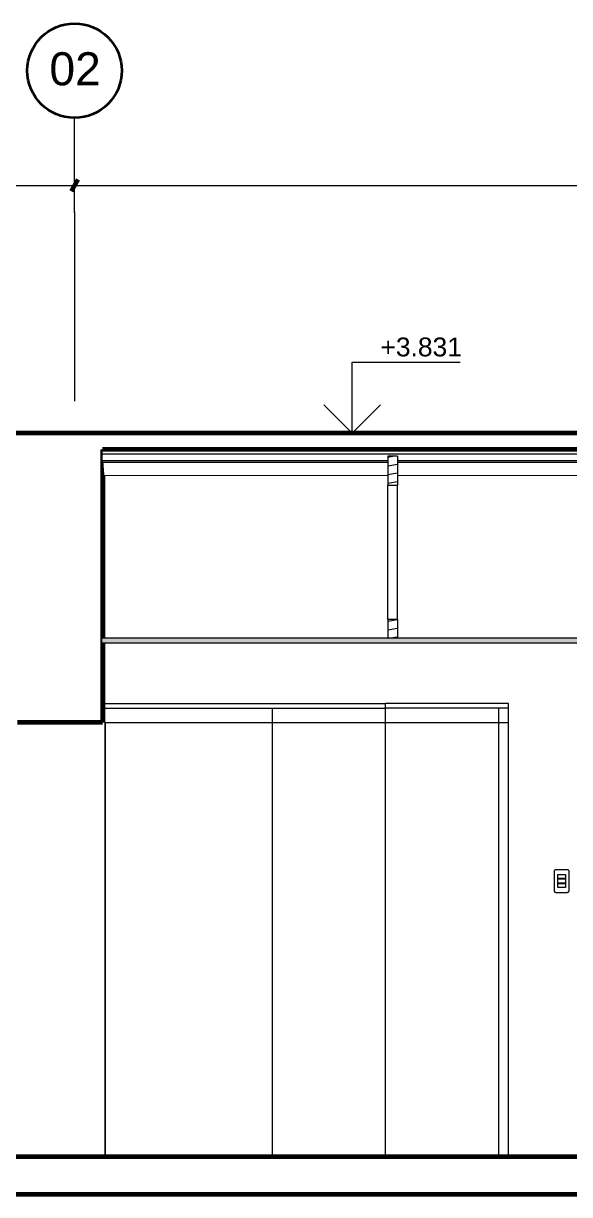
# Model space of a CAD drawing. Header units: metres. Extents: x 48 to 635, y -15 to 39.
# Drawn here: x 520.64 to 523.53, y -14.8 to -8.6 of the extents above; entities that cross this region are included whole.
import ezdxf

# ---------------------------------------------------------------- set-up
doc = ezdxf.new("R2010")
doc.units = ezdxf.units.M
doc.header["$MEASUREMENT"] = 0
doc.linetypes.add('Wipeout_Contour', pattern=[1, 0, -1])
for name, color, linetype in [('Dimensioning - General', 7, 'Continuous'), ('Interior - Furniture', 7, 'Continuous'), ('Shell - Roof', 7, 'Continuous'), ('Site & Landscape - Terrain', 7, 'Continuous'), ('Structural - Bearing', 7, 'Continuous'), ('Structural - Grid', 7, 'Continuous')]:
    doc.layers.add(name, color=color, linetype=linetype)
doc.styles.add('GENERATED_STYLE_1', font='')
doc.styles.get('GENERATED_STYLE_1').set_extended_font_data('Arial')
doc.dimstyles.new('GENERATED_STYLE__7', dxfattribs={"dimtxt": 0.1, "dimasz": 0.0475, "dimexe": 0.18, "dimexo": 0.0625, "dimgap": 0.09, "dimtad": 3, "dimtih": 1, "dimtoh": 1, "dimzin": 0, "dimdsep": 46, "dimtxsty": 'GENERATED_STYLE_1', "dimblk": 'ARROWHEAD_2', "dimblk1": 'ARROWHEAD_2', "dimblk2": 'ARROWHEAD_2', "dimcen": 0.09, "dimclrd": 256, "dimclre": 256, "dimclrt": 5, "dimazin": 0, "dimtfac": 1, "dimtdec": 4, "dimtmove": 0, "dimatfit": 3, "dimfxl": 1, "dimtolj": 1, "dimtzin": 0, "dimarcsym": 0})
pattern_1 = [(10, (535.77004, -14.601266), (-0.00781417, 0.04431635), [])]

# ---------------------------------------------------------------- blocks, each defined once
blk = doc.blocks.new('*D138', base_point=(535.77, -14.6013))
at = {"layer": 'Dimensioning - General', "color": 151, "linetype": 'Continuous', "lineweight": 20, "true_color": 0x80c2ff}
for p, q in [((518.0227, -9.5054), (518.0227, -9.4116)), ((520.91, -9.5054), (520.91, -9.4116)), ((518.0227, -9.4585), (520.91, -9.4585))]:
    blk.add_line(p, q, dxfattribs=at)
at = {"layer": 'Dimensioning - General', "color": 7, "linetype": 'Continuous', "lineweight": 60}
for p, q in [((518.0407, -9.4273), (518.0046, -9.4898)), ((520.928, -9.4273), (520.8919, -9.4898))]:
    blk.add_line(p, q, dxfattribs=at)
at = {"layer": 'Dimensioning - General', "color": 5, "lineweight": 25, "insert": (519.3333, -9.5785), "char_height": 0.1, "attachment_point": 7, "style": 'GENERATED_STYLE_1'}
blk.add_mtext('\\A1;{\\pql;\\fArial|b0|i0|c0|p34;2.89}', dxfattribs=at)
blk = doc.blocks.new('ARROWHEAD_2')
at = {"color": 0, "linetype": 'Continuous', "lineweight": 0}
for p, q in [((0, 0), (-1, 0)), ((-0.38, -0.66), (0.38, 0.66))]:
    blk.add_line(p, q, dxfattribs=at)
blk = doc.blocks.new('*D139', base_point=(535.77, -14.6013))
at = {"layer": 'Dimensioning - General', "color": 151, "linetype": 'Continuous', "lineweight": 20, "true_color": 0x80c2ff}
for p, q in [((520.91, -9.5054), (520.91, -9.4116)), ((529.315, -9.5054), (529.315, -9.4116)), ((520.91, -9.4585), (529.315, -9.4585)), ((529.315, -9.4585), (529.3456, -9.4585))]:
    blk.add_line(p, q, dxfattribs=at)
at = {"layer": 'Dimensioning - General', "color": 7, "linetype": 'Continuous', "lineweight": 60}
for p, q in [((520.928, -9.4273), (520.8919, -9.4898)), ((529.297, -9.4898), (529.333, -9.4273))]:
    blk.add_line(p, q, dxfattribs=at)
at = {"layer": 'Dimensioning - General', "color": 5, "lineweight": 25, "insert": (524.9795, -9.5785), "char_height": 0.1, "attachment_point": 7, "style": 'GENERATED_STYLE_1'}
blk.add_mtext('\\A1;{\\pql;\\fArial|b0|i0|c0|p34;8.41}', dxfattribs=at)

msp = doc.modelspace()

# ---------------------------------------------------------------- linework, layer by layer
at = {"layer": 'Dimensioning - General', "color": 7, "linetype": 'Continuous', "lineweight": 13}
msp.add_line((522.3804, -10.3954), (522.9528, -10.3954), dxfattribs=at)
at = {"layer": 'Structural - Grid', "color": 104, "linetype": 'Continuous', "lineweight": 13, "true_color": 0x029e21}
for p, q in [((520.91, -9.6013), (520.91, -9.1013)), ((520.91, -9.6013), (520.91, -10.1013)), ((520.91, -10.1013), (520.91, -10.6013))]:
    msp.add_line(p, q, dxfattribs=at)
at = {"layer": 'Structural - Grid', "color": 7, "linetype": 'Continuous', "lineweight": 35}
msp.add_circle((520.91, -8.8513), 0.25, dxfattribs=at)
at = {"layer": 'Structural - Grid', "color": 104, "linetype": 'Continuous', "lineweight": 13, "true_color": 0x029e21}
msp.add_point((520.91, -9.6013), dxfattribs=at)
msp.add_point((520.91, -9.6013), dxfattribs=at)

# ---------------------------------------------------------------- texts
at = {"layer": 'Dimensioning - General', "color": 5, "lineweight": 25, "insert": (522.5304, -10.3654), "char_height": 0.1, "attachment_point": 7, "style": 'GENERATED_STYLE_1'}
msp.add_mtext('\\A1;{\\pql;\\fArial|b0|i0|c0|p34;+3.831}', dxfattribs=at)
at = {"layer": 'Structural - Grid', "color": 7, "lineweight": 13, "insert": (520.7772, -8.8427), "char_height": 0.175, "attachment_point": 4, "style": 'GENERATED_STYLE_1'}
msp.add_mtext('\\A1;{\\pql;\\pt0;\\fArial|b0|i0|c0|p34;02}', dxfattribs=at)

# ---------------------------------------------------------------- dimensions: what is measured, and where the dimension line sits
at = {"layer": 'Dimensioning - General', "color": 151, "linetype": 'Continuous', "lineweight": 20, "true_color": 0x80c2ff}
for base, p1, p2, picture, middle in [((520.91, -9.4585), (518.0227, -9.4585), (520.91, -9.4585), '*D138', (519.4632, -9.5285)), ((529.315, -9.4585), (520.90997, -9.4585), (529.315, -9.4585), '*D139', (525.10934, -9.5285))]:
    dim = msp.add_linear_dim(base=base, p1=p1, p2=p2, dimstyle='GENERATED_STYLE__7', dxfattribs=at)
    dim.commit()
    dim.dimension.update_dxf_attribs({"geometry": picture, "text_midpoint": middle, "dimtype": 160})

# ---------------------------------------------------------------- wipeouts: each hides what was drawn before it
at = {"color": 254, "linetype": 'Wipeout_Contour', "lineweight": 0, "ltscale": 2093.424842}
msp.add_wipeout([(523.2077, -14.6013), (523.2077, -12.2263), (523.1577, -12.2263), (523.1577, -14.6013)], dxfattribs=at).dxf.layer = 'Interior - Furniture'
at = {"color": 254, "linetype": 'Wipeout_Contour', "lineweight": 0, "ltscale": 2094.621551}
msp.add_wipeout([(523.4696, -13.1542), (523.4696, -13.1765), (523.5096, -13.1765), (523.5096, -13.1542)], dxfattribs=at).dxf.layer = 'Interior - Furniture'
at = {"color": 254, "linetype": 'Wipeout_Contour', "lineweight": 0, "ltscale": 2087.777831}
msp.add_wipeout([(521.0682, -10.9923), (521.0682, -11.8563), (522.5697, -11.8563), (522.5697, -10.9923)], dxfattribs=at).dxf.layer = 'Structural - Bearing'
at = {"color": 254, "linetype": 'Wipeout_Contour', "lineweight": 0, "ltscale": 2095.201207}
msp.add_wipeout([(522.6197, -11.8563), (524.7308, -11.8563), (524.7308, -10.9923), (522.6197, -10.9923)], dxfattribs=at).dxf.layer = 'Structural - Bearing'

# ---------------------------------------------------------------- next in the draw order: linework, layer by layer
at = {"layer": 'Interior - Furniture', "color": 55, "linetype": 'Continuous', "lineweight": 13, "true_color": 0xa2a233}
for p, q in [((523.4498, -13.1913), (523.45, -13.1932)), ((523.45, -13.1932), (523.4505, -13.1951)), ((523.4505, -13.1951), (523.4514, -13.1968)), ((523.4514, -13.1968), (523.4527, -13.1983)), ((523.4527, -13.1983), (523.4542, -13.1996)), ((523.4542, -13.1996), (523.4559, -13.2005)), ((523.4559, -13.2005), (523.4578, -13.2011)), ((523.4578, -13.2011), (523.4598, -13.2013)), ((523.4598, -13.2013), (523.5198, -13.2013)), ((523.5198, -13.2013), (523.5217, -13.2011)), ((523.5217, -13.2011), (523.5236, -13.2005)), ((523.5236, -13.2005), (523.5253, -13.1996)), ((523.5253, -13.1996), (523.5268, -13.1983)), ((523.5268, -13.1983), (523.5281, -13.1968)), ((523.5281, -13.1968), (523.529, -13.1951)), ((523.529, -13.1951), (523.5296, -13.1932)), ((523.5296, -13.1932), (523.5298, -13.1913))]:
    msp.add_line(p, q, dxfattribs=at)
at = {"layer": 'Structural - Bearing', "color": 251, "linetype": 'Continuous', "lineweight": 20, "true_color": 0x6a6a6a}
for p, q in [((521.0682, -10.9923), (521.0682, -11.8563)), ((521.0682, -10.9923), (522.5697, -10.9923)), ((522.6197, -10.9923), (524.7308, -10.9923)), ((521.0682, -11.8813), (521.0682, -14.6013))]:
    msp.add_line(p, q, dxfattribs=at)

# ---------------------------------------------------------------- next in the draw order: wipeouts: each hides what was drawn before it
at = {"color": 254, "linetype": 'Wipeout_Contour', "lineweight": 0, "ltscale": 2090.877885}
msp.add_wipeout([(522.5697, -11.7563), (522.6197, -11.7563), (522.6197, -11.0474), (522.5697, -11.0474)], dxfattribs=at).dxf.layer = 'Interior - Furniture'
at = {"color": 254, "linetype": 'Wipeout_Contour', "lineweight": 0, "ltscale": 2094.619156}
msp.add_wipeout([(523.5096, -13.1303), (523.4696, -13.1303), (523.4696, -13.1527), (523.5096, -13.1527)], dxfattribs=at).dxf.layer = 'Interior - Furniture'

# ---------------------------------------------------------------- next in the draw order: linework, layer by layer
at = {"layer": 'Interior - Furniture', "color": 55, "linetype": 'Continuous', "lineweight": 13, "true_color": 0xa2a233}
msp.add_line((523.5096, -13.1765), (523.4696, -13.1765), dxfattribs=at)

# ---------------------------------------------------------------- next in the draw order: wipeouts: each hides what was drawn before it
at = {"color": 254, "linetype": 'Wipeout_Contour', "lineweight": 0, "ltscale": 2086.763782}
msp.add_wipeout([(521.0742, -12.3013), (521.0742, -14.6013), (521.9577, -14.6013), (521.9577, -12.3013)], dxfattribs=at).dxf.layer = 'Interior - Furniture'
at = {"color": 254, "linetype": 'Wipeout_Contour', "lineweight": 0, "ltscale": 2094.616766}
msp.add_wipeout([(523.5096, -13.1288), (523.5096, -13.1065), (523.4696, -13.1065), (523.4696, -13.1288)], dxfattribs=at).dxf.layer = 'Interior - Furniture'
at = {"color": 254, "linetype": 'Wipeout_Contour', "lineweight": 0, "ltscale": 2095.160677}
msp.add_wipeout([(524.7308, -10.9252), (522.6197, -10.9252), (522.6197, -10.9923), (524.7308, -10.9923)], dxfattribs=at).dxf.layer = 'Shell - Roof'

# ---------------------------------------------------------------- next in the draw order: linework, layer by layer
at = {"layer": 'Interior - Furniture', "color": 55, "linetype": 'Continuous', "lineweight": 13, "true_color": 0xa2a233}
for p, q in [((523.4578, -13.0815), (523.4559, -13.082)), ((523.4598, -13.0813), (523.4578, -13.0815)), ((523.5198, -13.0813), (523.4598, -13.0813)), ((523.5217, -13.0815), (523.5198, -13.0813)), ((523.5236, -13.082), (523.5217, -13.0815)), ((523.45, -13.0893), (523.4498, -13.0913)), ((523.4498, -13.0913), (523.4498, -13.1913)), ((523.4505, -13.0874), (523.45, -13.0893)), ((523.4514, -13.0857), (523.4505, -13.0874)), ((523.4527, -13.0842), (523.4514, -13.0857)), ((523.4542, -13.083), (523.4527, -13.0842)), ((523.4559, -13.082), (523.4542, -13.083)), ((523.4696, -13.1065), (523.5096, -13.1065)), ((523.4696, -13.1288), (523.4696, -13.1065)), ((523.5096, -13.1288), (523.4696, -13.1288)), ((523.4696, -13.1303), (523.5096, -13.1303)), ((523.4696, -13.1527), (523.4696, -13.1303)), ((523.5096, -13.1065), (523.5096, -13.1288)), ((523.5096, -13.1303), (523.5096, -13.1527)), ((523.5253, -13.083), (523.5236, -13.082)), ((523.5268, -13.0842), (523.5253, -13.083)), ((523.5281, -13.0857), (523.5268, -13.0842)), ((523.529, -13.0874), (523.5281, -13.0857)), ((523.5296, -13.0893), (523.529, -13.0874)), ((523.5298, -13.0913), (523.5296, -13.0893)), ((523.5298, -13.1913), (523.5298, -13.0913)), ((523.5096, -13.1527), (523.4696, -13.1527)), ((523.4696, -13.1542), (523.5096, -13.1542)), ((523.4696, -13.1765), (523.4696, -13.1542)), ((523.5096, -13.1542), (523.5096, -13.1765))]:
    msp.add_line(p, q, dxfattribs=at)
at = {"layer": 'Structural - Bearing', "color": 251, "linetype": 'Continuous', "lineweight": 20, "true_color": 0x6a6a6a}
for p, q in [((521.0579, -12.3013), (521.0681, -12.3013)), ((521.0681, -12.3013), (521.0681, -14.6013))]:
    msp.add_line(p, q, dxfattribs=at)

# ---------------------------------------------------------------- next in the draw order: wipeouts: each hides what was drawn before it
at = {"color": 254, "linetype": 'Wipeout_Contour', "lineweight": 0, "ltscale": 2089.726099}
msp.add_wipeout([(521.9577, -14.6013), (522.5577, -14.6013), (522.5577, -12.2263), (521.9577, -12.2263)], dxfattribs=at).dxf.layer = 'Interior - Furniture'

# ---------------------------------------------------------------- next in the draw order: linework, layer by layer
at = {"layer": 'Interior - Furniture', "color": 104, "linetype": 'Continuous', "lineweight": 13, "true_color": 0x029e21}
for p, q in [((521.0682, -12.2013), (522.5577, -12.2013)), ((521.0682, -12.2263), (522.5577, -12.2263)), ((521.9577, -14.6013), (521.9577, -12.2263))]:
    msp.add_line(p, q, dxfattribs=at)

# ---------------------------------------------------------------- next in the draw order: wipeouts: each hides what was drawn before it
at = {"color": 254, "linetype": 'Wipeout_Contour', "lineweight": 0, "ltscale": 2605.328076}
msp.add_wipeout([(520.6188, -14.6013), (521.0681, -14.6013), (521.0681, -12.3013), (520.6188, -12.3013), (520.6188, -12.3263)], dxfattribs=at).dxf.layer = 'Structural - Bearing'

# ---------------------------------------------------------------- next in the draw order: wipeouts: each hides what was drawn before it
at = {"color": 254, "linetype": 'Wipeout_Contour', "lineweight": 0, "ltscale": 2092.102171}
msp.add_wipeout([(522.5577, -12.2263), (523.2077, -12.2263), (523.2077, -12.2013), (522.5577, -12.2013)], dxfattribs=at).dxf.layer = 'Interior - Furniture'
at = {"color": 254, "linetype": 'Wipeout_Contour', "lineweight": 0, "ltscale": 3126.360367}
msp.add_wipeout([(521.0579, -12.3013), (521.0681, -12.3013), (521.0681, -14.6013), (521.0682, -14.6013), (521.0682, -11.8813), (521.0579, -11.8813)], dxfattribs=at).dxf.layer = 'Structural - Bearing'

# ---------------------------------------------------------------- next in the draw order: linework, layer by layer
at = {"layer": 'Interior - Furniture', "color": 104, "linetype": 'Continuous', "lineweight": 13, "true_color": 0x029e21}
for p, q in [((523.2077, -12.2263), (523.2077, -12.2013)), ((523.2077, -14.6013), (523.2077, -12.2263))]:
    msp.add_line(p, q, dxfattribs=at)

# ---------------------------------------------------------------- next in the draw order: wipeouts: each hides what was drawn before it
at = {"color": 254, "linetype": 'Wipeout_Contour', "lineweight": 0, "ltscale": 2092.125301}
msp.add_wipeout([(522.5577, -12.2263), (522.5577, -14.6013), (523.1577, -14.6013), (523.1577, -12.2263)], dxfattribs=at).dxf.layer = 'Interior - Furniture'
at = {"color": 254, "linetype": 'Wipeout_Contour', "lineweight": 0, "ltscale": 4691.820996}
msp.add_wipeout([(521.0579, -10.8565), (521.0579, -11.8563), (521.0682, -11.8563), (521.0682, -10.9923), (521.0631, -10.9252), (521.0604, -10.9252), (521.0596, -10.9148), (521.0597, -10.8803), (521.0597, -10.8803)], dxfattribs=at).dxf.layer = 'Structural - Bearing'

# ---------------------------------------------------------------- next in the draw order: linework, layer by layer
at = {"layer": 'Interior - Furniture', "color": 104, "linetype": 'Continuous', "lineweight": 13, "true_color": 0x029e21}
for p, q in [((523.2077, -12.2013), (522.5577, -12.2013)), ((522.5577, -12.2263), (522.5577, -12.2013)), ((523.2077, -12.2263), (522.5577, -12.2263)), ((522.5577, -14.6013), (522.5577, -12.2263)), ((523.1577, -14.6013), (523.1577, -12.2263))]:
    msp.add_line(p, q, dxfattribs=at)

# ---------------------------------------------------------------- next in the draw order: wipeouts: each hides what was drawn before it
at = {"color": 254, "linetype": 'Wipeout_Contour', "lineweight": 0, "ltscale": 2083.849254}
msp.add_wipeout([(520.6078, -10.8565), (520.6078, -12.3013), (521.0579, -12.3013), (521.0579, -10.8565)], dxfattribs=at).dxf.layer = 'Structural - Bearing'

# ---------------------------------------------------------------- next in the draw order: linework, layer by layer
at = {"layer": 'Structural - Bearing', "color": 251, "linetype": 'Continuous', "lineweight": 20, "true_color": 0x6a6a6a}
for p, q in [((521.0597, -10.8803), (521.0579, -10.8565)), ((521.0682, -10.9923), (521.0631, -10.9252)), ((521.0742, -12.3013), (523.2077, -12.3013))]:
    msp.add_line(p, q, dxfattribs=at)
at = {"layer": 'Structural - Bearing', "color": 7, "linetype": 'Continuous', "lineweight": 60}
for p, q in [((521.0579, -10.8565), (521.0579, -11.8563)), ((521.0579, -11.8563), (521.0579, -11.8813)), ((521.0579, -11.8813), (521.0579, -12.3013)), ((521.0579, -12.3013), (520.6078, -12.3013))]:
    msp.add_line(p, q, dxfattribs=at)

# ---------------------------------------------------------------- next in the draw order: wipeouts: each hides what was drawn before it
at = {"color": 254, "linetype": 'Wipeout_Contour', "lineweight": 0, "ltscale": 2095.719988}
msp.add_wipeout([(518.247, -14.8013), (529.1996, -14.8013), (529.1996, -14.6013), (518.247, -14.6013)], dxfattribs=at).dxf.layer = 'Structural - Bearing'

# ---------------------------------------------------------------- next in the draw order: linework, layer by layer
at = {"layer": 'Structural - Bearing', "color": 251, "linetype": 'Continuous', "lineweight": 20, "true_color": 0x6a6a6a}
msp.add_line((521.0742, -14.6013), (521.0742, -12.3013), dxfattribs=at)
at = {"layer": 'Structural - Bearing', "color": 7, "linetype": 'Continuous', "lineweight": 60}
for p, q in [((525.9496, -14.6013), (519.2677, -14.6013)), ((529.1996, -14.8013), (518.247, -14.8013))]:
    msp.add_line(p, q, dxfattribs=at)

# ---------------------------------------------------------------- next in the draw order: wipeouts: each hides what was drawn before it
at = {"color": 254, "linetype": 'Wipeout_Contour', "lineweight": 0, "ltscale": 2100.965381}
msp.add_wipeout([(521.0579, -10.8565), (521.0597, -10.8803), (529.197, -10.8803), (529.1996, -10.8565)], dxfattribs=at).dxf.layer = 'Shell - Roof'
at = {"color": 254, "linetype": 'Wipeout_Contour', "lineweight": 0, "ltscale": 2087.728674}
msp.add_wipeout([(521.0631, -10.9252), (521.0682, -10.9923), (522.5697, -10.9923), (522.5697, -10.9252)], dxfattribs=at).dxf.layer = 'Shell - Roof'
at = {"color": 254, "linetype": 'Wipeout_Contour', "lineweight": 0, "ltscale": 2101.052688}
msp.add_wipeout([(529.1996, -11.8563), (521.0579, -11.8563), (521.0579, -11.8813), (529.1996, -11.8813)], dxfattribs=at).dxf.layer = 'Site & Landscape - Terrain'

# ---------------------------------------------------------------- next in the draw order: hatches: boundary and pattern name
at = {"layer": 'Site & Landscape - Terrain', "linetype": 'Continuous', "lineweight": 15, "true_color": 0x93a0c6}
h = msp.add_hatch(dxfattribs=at)
h.set_pattern_fill('Plaster_0004', color=253, style=0, pattern_type=2)
h.set_pattern_definition([(0, (535.77004, -14.60127), (0, 0.08660254), [0, -0.05]), (0, (535.79504, -14.557965), (0, 0.08660254), [0, -0.05])])
h.paths.add_polyline_path([(529.1996, -11.8563), (521.0579, -11.8563), (521.0579, -11.8813), (529.1996, -11.8813)])

# ---------------------------------------------------------------- next in the draw order: linework, layer by layer
at = {"layer": 'Site & Landscape - Terrain', "color": 55, "linetype": 'Continuous', "lineweight": 13, "true_color": 0xa2a233}
for p, q in [((522.5697, -11.8563), (521.0579, -11.8563)), ((529.1996, -11.8813), (521.0579, -11.8813)), ((524.7308, -11.8563), (522.6197, -11.8563))]:
    msp.add_line(p, q, dxfattribs=at)

# ---------------------------------------------------------------- next in the draw order: wipeouts: each hides what was drawn before it
at = {"color": 254, "linetype": 'Wipeout_Contour', "lineweight": 0, "ltscale": 2096.942407}
msp.add_wipeout([(529.9997, -10.7704), (518.2477, -10.7704), (518.2477, -10.8565), (529.9997, -10.8565)], dxfattribs=at).dxf.layer = 'Shell - Roof'

# ---------------------------------------------------------------- next in the draw order: linework, layer by layer
at = {"layer": 'Dimensioning - General', "color": 7, "linetype": 'Continuous', "lineweight": 13}
for p, q in [((522.3804, -10.7704), (522.3804, -10.3954)), ((522.3804, -10.7704), (522.2304, -10.6204)), ((522.5304, -10.6204), (522.3804, -10.7704))]:
    msp.add_line(p, q, dxfattribs=at)
at = {"layer": 'Dimensioning - General', "color": 151, "linetype": 'Continuous', "lineweight": 20, "true_color": 0x80c2ff}
for q in [(522.2679, -10.7704), (522.6739, -10.7704)]:
    msp.add_line((522.3804, -10.7704), q, dxfattribs=at)
at = {"layer": 'Shell - Roof', "color": 7, "linetype": 'Continuous', "lineweight": 60}
for p, q in [((529.9997, -10.7704), (518.2477, -10.7704)), ((529.1996, -10.8565), (521.0579, -10.8565))]:
    msp.add_line(p, q, dxfattribs=at)

# ---------------------------------------------------------------- next in the draw order: wipeouts: each hides what was drawn before it
at = {"color": 254, "linetype": 'Wipeout_Contour', "lineweight": 0, "ltscale": 2090.9133}
msp.add_wipeout([(522.5697, -11.8563), (522.6197, -11.8563), (522.6197, -11.7563), (522.5697, -11.7563)], dxfattribs=at).dxf.layer = 'Interior - Furniture'

# ---------------------------------------------------------------- next in the draw order: hatches: boundary and pattern name
at = {"layer": 'Interior - Furniture', "linetype": 'Continuous', "lineweight": 13, "true_color": 0xe4ad2c}
h = msp.add_hatch(dxfattribs=at)
h.set_pattern_fill('Wood_0004', color=42, style=0, pattern_type=2)
h.set_pattern_definition(pattern_1)
h.paths.add_polyline_path([(522.5697, -11.8563), (522.6197, -11.8563), (522.6197, -11.7563), (522.5697, -11.7563)])

# ---------------------------------------------------------------- next in the draw order: linework, layer by layer
at = {"layer": 'Interior - Furniture', "color": 104, "linetype": 'Continuous', "lineweight": 20, "true_color": 0x029e21}
for p, q in [((522.5697, -11.7563), (522.5697, -11.8563)), ((522.6197, -11.7563), (522.5697, -11.7563)), ((522.6197, -11.7563), (522.6197, -11.8563)), ((522.6197, -11.8563), (522.5697, -11.8563))]:
    msp.add_line(p, q, dxfattribs=at)

# ---------------------------------------------------------------- next in the draw order: wipeouts: each hides what was drawn before it
at = {"color": 254, "linetype": 'Wipeout_Contour', "lineweight": 0, "ltscale": 10514.825059}
msp.add_wipeout([(521.0597, -10.8803), (521.0596, -10.9148), (522.5697, -10.9148), (522.5697, -10.8925), (522.6197, -10.8925), (522.6197, -10.9148), (524.7308, -10.9148), (524.7308, -10.8925), (524.7808, -10.8925), (524.7808, -10.9148), (526.8918, -10.9148), (526.8918, -10.8925), (526.9418, -10.8925), (526.9418, -10.9148), (529.0528, -10.9148), (529.0528, -10.8925), (529.1028, -10.8925), (529.1028, -10.9148), (529.1972, -10.9148), (529.197, -10.8803)], dxfattribs=at).dxf.layer = 'Interior - Furniture'

# ---------------------------------------------------------------- next in the draw order: linework, layer by layer
at = {"layer": 'Interior - Furniture', "color": 104, "linetype": 'Continuous', "lineweight": 13, "true_color": 0x029e21}
msp.add_line((521.0597, -10.8803), (529.197, -10.8803), dxfattribs=at)

# ---------------------------------------------------------------- next in the draw order: wipeouts: each hides what was drawn before it
at = {"color": 254, "linetype": 'Wipeout_Contour', "lineweight": 0, "ltscale": 2087.716922}
msp.add_wipeout([(521.0596, -10.9148), (521.0604, -10.9252), (522.5697, -10.9252), (522.5697, -10.9148)], dxfattribs=at).dxf.layer = 'Interior - Furniture'
at = {"color": 254, "linetype": 'Wipeout_Contour', "lineweight": 0, "ltscale": 2095.157434}
msp.add_wipeout([(522.6197, -10.9252), (524.7308, -10.9252), (524.7308, -10.9148), (522.6197, -10.9148)], dxfattribs=at).dxf.layer = 'Interior - Furniture'

# ---------------------------------------------------------------- next in the draw order: linework, layer by layer
at = {"layer": 'Interior - Furniture', "color": 104, "linetype": 'Continuous', "lineweight": 13, "true_color": 0x029e21}
for p, q in [((521.0596, -10.9148), (522.5697, -10.9148)), ((522.5697, -10.9252), (521.0604, -10.9252)), ((522.6197, -10.9148), (524.7308, -10.9148)), ((524.7308, -10.9252), (522.6197, -10.9252))]:
    msp.add_line(p, q, dxfattribs=at)

# ---------------------------------------------------------------- next in the draw order: wipeouts: each hides what was drawn before it
at = {"color": 254, "linetype": 'Wipeout_Contour', "lineweight": 0, "ltscale": 2090.83818}
msp.add_wipeout([(522.5697, -10.994), (522.6197, -10.994), (522.6197, -10.8925), (522.5697, -10.8925)], dxfattribs=at).dxf.layer = 'Interior - Furniture'

# ---------------------------------------------------------------- next in the draw order: hatches: boundary and pattern name
at = {"layer": 'Interior - Furniture', "linetype": 'Continuous', "lineweight": 13, "true_color": 0xe4ad2c}
h = msp.add_hatch(dxfattribs=at)
h.set_pattern_fill('Wood_0004', color=42, style=0, pattern_type=2)
h.set_pattern_definition(pattern_1)
h.paths.add_polyline_path([(522.5697, -10.994), (522.6197, -10.994), (522.6197, -10.8925), (522.5697, -10.8925)])

# ---------------------------------------------------------------- next in the draw order: linework, layer by layer
at = {"layer": 'Interior - Furniture', "color": 104, "linetype": 'Continuous', "lineweight": 20, "true_color": 0x029e21}
msp.add_line((522.6197, -10.8925), (522.5697, -10.8925), dxfattribs=at)

# ---------------------------------------------------------------- next in the draw order: wipeouts: each hides what was drawn before it
at = {"color": 254, "linetype": 'Wipeout_Contour', "lineweight": 0, "ltscale": 2090.844681}
msp.add_wipeout([(522.5697, -10.994), (522.5697, -11.0474), (522.6197, -11.0474), (522.6197, -10.994)], dxfattribs=at).dxf.layer = 'Interior - Furniture'

# ---------------------------------------------------------------- next in the draw order: hatches: boundary and pattern name
at = {"layer": 'Interior - Furniture', "linetype": 'Continuous', "lineweight": 13, "true_color": 0xe4ad2c}
h = msp.add_hatch(dxfattribs=at)
h.set_pattern_fill('Wood_0004', color=42, style=0, pattern_type=2)
h.set_pattern_definition(pattern_1)
h.paths.add_polyline_path([(522.5697, -10.994), (522.5697, -11.0474), (522.6197, -11.0474), (522.6197, -10.994)])

# ---------------------------------------------------------------- next in the draw order: linework, layer by layer
at = {"layer": 'Interior - Furniture', "color": 134, "linetype": 'Continuous', "lineweight": 18}
for p, q in [((522.5697, -11.7563), (522.5697, -11.0474)), ((522.6197, -11.7563), (522.6197, -11.0474))]:
    msp.add_line(p, q, dxfattribs=at)
at = {"layer": 'Interior - Furniture', "color": 104, "linetype": 'Continuous', "lineweight": 20, "true_color": 0x029e21}
msp.add_line((522.6197, -11.0474), (522.5697, -11.0474), dxfattribs=at)
at = {"layer": 'Interior - Furniture', "color": 104, "linetype": 'Continuous', "lineweight": 20, "true_color": 0x029e21, "flags": 128}
for points in [[(522.5697, -10.8925), (522.5697, -10.994), (522.5697, -11.0474)], [(522.6197, -10.8925), (522.6197, -10.994), (522.6197, -11.0474)]]:
    msp.add_lwpolyline(points, dxfattribs=at)

doc.saveas('drawing.dxf')
